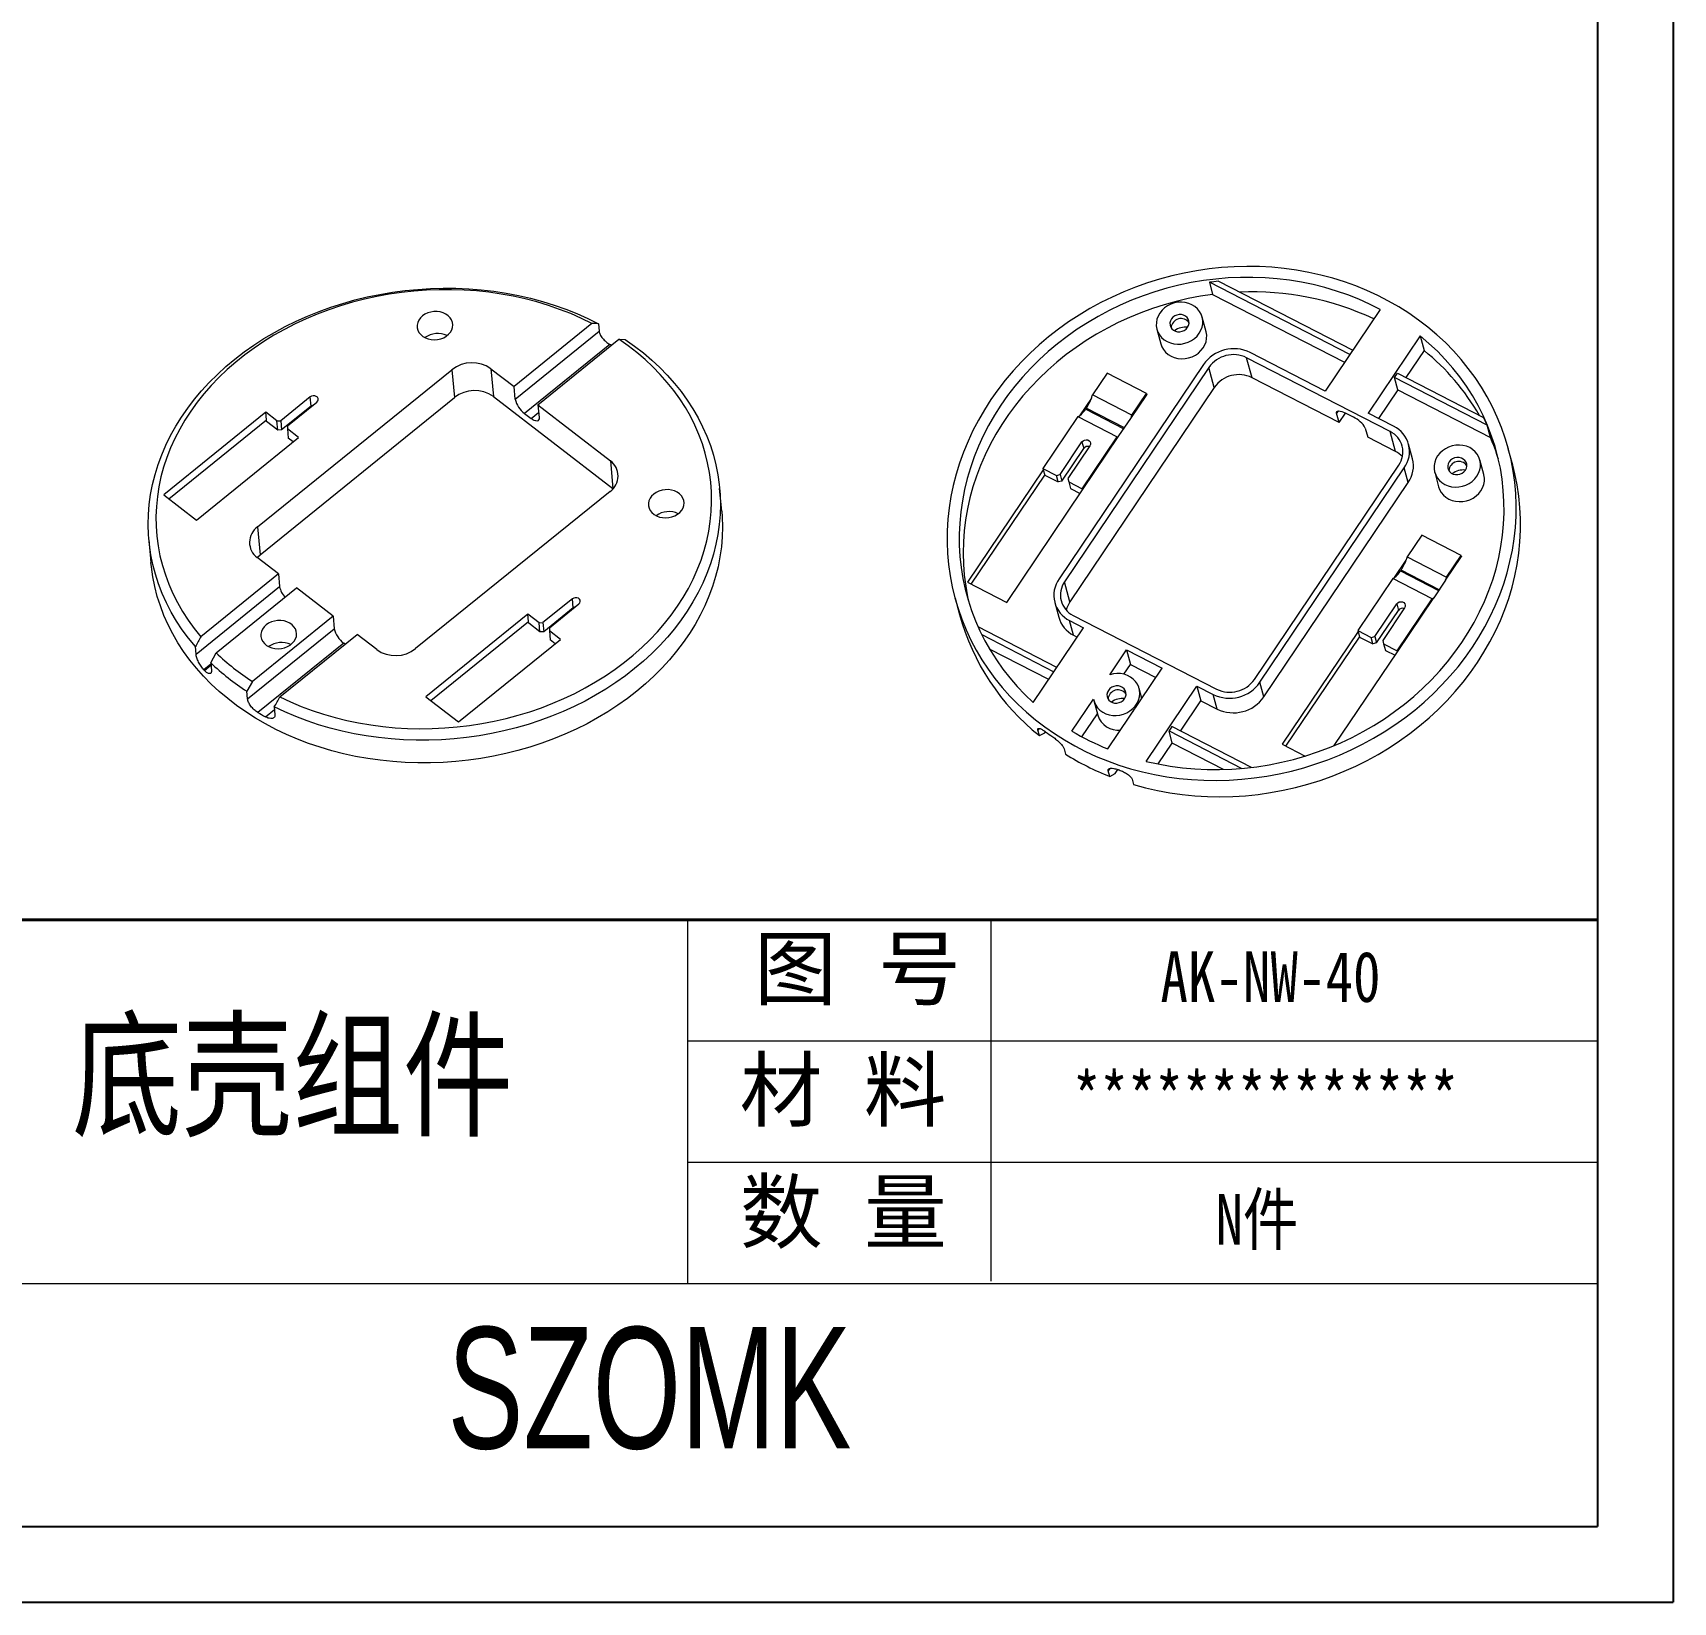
# Model space of a CAD drawing. Header units: inches. Extents: x 2104 to 4359, y 410 to 823.
# Drawn here: x 4210.6 to 4359.4, y 409.8 to 552.2 of the extents above; entities that cross this region are included whole.
import ezdxf

# ---------------------------------------------------------------- set-up
doc = ezdxf.new("R2010")
doc.units = ezdxf.units.IN
doc.layers.add('文字', color=81, linetype='Continuous')
doc.layers.add('粗实线', color=7, linetype='Continuous', lineweight=30)
doc.layers.add('细实线', color=3, linetype='Continuous', lineweight=9)
doc.styles.get("Standard").update_dxf_attribs({"font": 'txt', "bigfont": 'gbcbig.shx'})
doc.styles.add('宋体', font='', dxfattribs={"width": 0.8, "height": 3.5})
doc.styles.add('长仿宋', font='', dxfattribs={"width": 0.7, "height": 4})
doc.styles.get('宋体').set_extended_font_data('SimSun')
doc.styles.get('长仿宋').set_extended_font_data('SimSun')

msp = doc.modelspace()

# ---------------------------------------------------------------- linework, layer by layer
for p, q in [((4359.429, 698.799), (4359.429, 409.797)), ((4352.548, 691.918), (4352.548, 416.678)), ((3961.273, 416.678), (4352.548, 416.678)), ((3950.697, 409.797), (4359.429, 409.797))]:
    msp.add_line(p, q)
at = {"color": 7, "linetype": 'Continuous', "lineweight": 15}
for p, q in [((4317.341, 529.564), (4317.64, 528.459)), ((4330.081, 523.01), (4317.341, 529.564)), ((4317.64, 528.459), (4329.605, 522.304)), ((4318.183, 529.661), (4330.346, 523.403)), ((4332.834, 527.099), (4327.848, 519.694)), ((4261.32, 525.83), (4254.248, 520.11)), ((4261.905, 525.809), (4261.967, 525.118)), ((4317.045, 525.084), (4316.687, 526.41)), ((4254.352, 518.958), (4261.967, 525.118)), ((4256.416, 518.44), (4263.771, 524.389)), ((4263.771, 524.389), (4264.348, 524.361)), ((4312.584, 525.301), (4312.943, 523.975)), ((4336.473, 524.693), (4331.754, 517.684)), ((4336.473, 524.693), (4336.832, 523.366)), ((4262.947, 523.926), (4255.201, 517.661)), ((4333.747, 516.024), (4320.726, 522.723)), ((4321.216, 520.91), (4320.726, 522.723)), ((4327.848, 519.694), (4321.043, 523.194)), ((4336.832, 523.366), (4335.182, 520.916)), ((4230.984, 507.367), (4248.62, 521.632)), ((4248.62, 521.632), (4248.846, 519.112)), ((4252.15, 521.726), (4254.248, 520.11)), ((4252.15, 521.726), (4252.376, 519.207)), ((4316.799, 522.098), (4303.702, 502.645)), ((4317.303, 521.838), (4304.206, 502.386)), ((4308.059, 521.314), (4306.736, 519.349)), ((4311.63, 519.477), (4308.059, 521.314)), ((4317.793, 520.025), (4317.303, 521.838)), ((4334.142, 520.921), (4334.407, 521.314)), ((4334.407, 521.314), (4342.231, 517.289)), ((4254.352, 518.958), (4254.248, 520.11)), ((4317.793, 520.025), (4304.696, 500.573)), ((4310.307, 517.512), (4311.63, 519.477)), ((4311.63, 519.477), (4311.659, 519.367)), ((4329.112, 516.847), (4321.216, 520.91)), ((4334.441, 519.816), (4332.684, 517.206)), ((4342.543, 516.599), (4334.142, 520.921)), ((4334.441, 519.816), (4334.142, 520.921)), ((4334.441, 519.816), (4342.841, 515.494)), ((4231.21, 504.848), (4248.846, 519.112)), ((4235.763, 519.157), (4233.091, 516.996)), ((4235.838, 518.327), (4233.166, 516.166)), ((4233.686, 516.538), (4236.358, 518.699)), ((4235.838, 518.327), (4235.763, 519.157)), ((4252.376, 519.207), (4263.217, 510.857)), ((4256.416, 518.44), (4262.991, 513.377)), ((4256.416, 518.44), (4256.52, 517.288)), ((4306.641, 519.052), (4305.569, 517.46)), ((4306.173, 518.141), (4306.12, 518.062)), ((4310.307, 517.512), (4306.736, 519.349)), ((4310.211, 517.216), (4311.659, 519.367)), ((4231.724, 517.767), (4222.46, 510.275)), ((4222.92, 509.921), (4231.785, 517.091)), ((4232.738, 516.986), (4231.724, 517.767)), ((4231.785, 517.091), (4231.724, 517.767)), ((4231.798, 516.938), (4231.785, 517.091)), ((4232.813, 516.157), (4231.798, 516.938)), ((4232.738, 516.986), (4233.091, 516.996)), ((4232.813, 516.157), (4232.738, 516.986)), ((4233.091, 516.996), (4233.166, 516.166)), ((4233.686, 516.538), (4233.682, 516.259)), ((4255.201, 517.661), (4255.795, 517.203)), ((4305.413, 517.384), (4302.238, 512.669)), ((4305.413, 517.384), (4308.984, 515.548)), ((4309.139, 515.623), (4310.211, 517.216)), ((4329.112, 516.847), (4328.888, 517.676)), ((4329.112, 516.847), (4329.684, 517.696)), ((4330.413, 517.32), (4329.699, 517.688)), ((4334.064, 516.496), (4331.754, 517.684)), ((4342.841, 515.494), (4342.543, 516.599)), ((4225.433, 507.985), (4234.696, 515.478)), ((4233.166, 516.166), (4232.813, 516.157)), ((4234.696, 515.478), (4233.682, 516.259)), ((4233.682, 516.259), (4233.757, 515.429)), ((4234.207, 515.082), (4233.757, 515.429)), ((4303.799, 512.13), (4305.783, 515.078)), ((4305.783, 515.078), (4305.945, 514.481)), ((4305.809, 510.832), (4308.984, 515.548)), ((4305.839, 510.721), (4309.139, 515.623)), ((4331.493, 516.337), (4331.717, 515.508)), ((4334.237, 514.211), (4331.717, 515.508)), ((4334.237, 514.211), (4333.747, 516.024)), ((4303.96, 511.533), (4305.945, 514.481)), ((4306.497, 514.71), (4304.513, 511.763)), ((4335.775, 513.541), (4335.417, 514.868)), ((4344.865, 512.985), (4344.464, 514.466)), ((4262.991, 513.377), (4263.217, 510.857)), ((4302.268, 512.558), (4295.389, 502.341)), ((4295.73, 502.165), (4302.4, 512.072)), ((4302.238, 512.669), (4303.457, 512.042)), ((4302.238, 512.669), (4302.268, 512.558)), ((4302.268, 512.558), (4302.4, 512.072)), ((4302.4, 512.072), (4303.618, 511.445)), ((4303.457, 512.042), (4303.799, 512.13)), ((4303.618, 511.445), (4303.457, 512.042)), ((4303.799, 512.13), (4303.96, 511.533)), ((4321.427, 493.527), (4334.524, 512.979)), ((4321.931, 493.267), (4335.028, 512.719)), ((4335.387, 511.393), (4335.028, 512.719)), ((4337.786, 512.336), (4338.144, 511.01)), ((4342.247, 512.119), (4341.889, 513.445)), ((4262.958, 510.589), (4245.322, 496.325)), ((4273.093, 508.787), (4272.908, 510.845)), ((4298.959, 500.504), (4305.839, 510.721)), ((4303.96, 511.533), (4303.618, 511.445)), ((4304.513, 511.763), (4304.591, 511.459)), ((4304.591, 511.459), (4304.752, 510.862)), ((4304.591, 511.459), (4305.809, 510.832)), ((4304.752, 510.862), (4305.629, 510.41)), ((4305.809, 510.832), (4305.839, 510.721)), ((4322.29, 491.941), (4335.387, 511.393)), ((4222.46, 510.275), (4225.433, 507.985)), ((4222.933, 509.91), (4222.941, 509.938)), ((4221.117, 506.189), (4221.302, 504.131)), ((4230.984, 507.367), (4231.21, 504.848)), ((4336.621, 506.62), (4335.298, 504.655)), ((4340.192, 504.783), (4336.621, 506.62)), ((4232.874, 503.098), (4230.951, 504.58)), ((4335.298, 504.655), (4338.869, 502.819)), ((4338.773, 502.522), (4340.221, 504.673)), ((4338.869, 502.819), (4340.192, 504.783)), ((4340.192, 504.783), (4340.221, 504.673)), ((4232.874, 503.098), (4225.837, 497.407)), ((4232.874, 503.098), (4232.978, 501.946)), ((4334.131, 502.766), (4335.203, 504.359)), ((4334.682, 503.368), (4334.735, 503.447)), ((4225.396, 495.814), (4232.978, 501.946)), ((4227.224, 495.933), (4234.518, 501.832)), ((4237.84, 499.274), (4234.518, 501.832)), ((4295.389, 502.341), (4298.959, 500.504)), ((4304.696, 500.573), (4304.206, 502.386)), ((4333.975, 502.69), (4330.8, 497.975)), ((4337.546, 500.854), (4333.975, 502.69)), ((4338.773, 502.522), (4337.701, 500.929)), ((4259.543, 500.842), (4256.871, 498.681)), ((4257.466, 498.223), (4260.138, 500.385)), ((4259.618, 500.013), (4259.543, 500.842)), ((4294.266, 500.899), (4294.666, 499.417)), ((4303.313, 500.497), (4303.672, 499.17)), ((4332.361, 497.437), (4334.345, 500.384)), ((4334.345, 500.384), (4334.507, 499.787)), ((4334.371, 496.138), (4337.546, 500.854)), ((4334.401, 496.028), (4337.701, 500.929)), ((4237.84, 499.274), (4230.509, 493.344)), ((4237.84, 499.274), (4237.944, 498.121)), ((4255.504, 499.453), (4246.241, 491.96)), ((4246.7, 491.606), (4255.565, 498.777)), ((4256.518, 498.672), (4255.504, 499.453)), ((4255.565, 498.777), (4255.504, 499.453)), ((4255.579, 498.623), (4255.565, 498.777)), ((4256.518, 498.672), (4256.871, 498.681)), ((4256.593, 497.842), (4256.518, 498.672)), ((4256.871, 498.681), (4256.946, 497.852)), ((4259.618, 500.013), (4256.946, 497.852)), ((4304.666, 498.869), (4305.926, 498.221)), ((4305.024, 497.543), (4304.666, 498.869)), ((4304.983, 499.341), (4318.004, 492.642)), ((4332.522, 496.84), (4334.507, 499.787)), ((4335.059, 500.017), (4333.075, 497.069)), ((4230.077, 491.758), (4237.944, 498.121)), ((4233.001, 491.936), (4240.008, 497.604)), ((4241.792, 496.23), (4240.008, 497.604)), ((4249.213, 489.671), (4258.477, 497.163)), ((4256.593, 497.842), (4255.579, 498.623)), ((4256.946, 497.852), (4256.593, 497.842)), ((4257.466, 498.223), (4257.462, 497.945)), ((4258.477, 497.163), (4257.462, 497.945)), ((4257.462, 497.945), (4257.537, 497.115)), ((4303.502, 494.622), (4296.355, 498.299)), ((4296.682, 497.601), (4303.238, 494.229)), ((4301.36, 491.44), (4305.926, 498.221)), ((4305.024, 497.543), (4305.355, 497.373)), ((4330.83, 497.864), (4323.951, 487.647)), ((4324.292, 487.472), (4330.962, 497.378)), ((4330.8, 497.975), (4332.019, 497.348)), ((4330.8, 497.975), (4330.83, 497.864)), ((4330.83, 497.864), (4330.962, 497.378)), ((4330.962, 497.378), (4332.18, 496.751)), ((4332.019, 497.348), (4332.361, 497.437)), ((4332.18, 496.751), (4332.019, 497.348)), ((4332.361, 497.437), (4332.522, 496.84)), ((4225.396, 495.814), (4225.334, 496.505)), ((4226.728, 495.038), (4227.224, 495.933)), ((4238.793, 496.824), (4231.008, 490.528)), ((4238.921, 496.725), (4238.793, 496.824)), ((4257.988, 496.768), (4257.537, 497.115)), ((4302.762, 493.522), (4297.395, 496.282)), ((4308.31, 493.951), (4309.832, 496.211)), ((4309.832, 496.211), (4313.066, 494.548)), ((4309.832, 496.211), (4310.191, 494.885)), ((4328.68, 487.531), (4334.401, 496.028)), ((4332.522, 496.84), (4332.18, 496.751)), ((4333.075, 497.069), (4333.153, 496.765)), ((4333.153, 496.765), (4334.371, 496.138)), ((4333.153, 496.765), (4333.314, 496.168)), ((4333.314, 496.168), (4334.191, 495.717)), ((4334.371, 496.138), (4334.401, 496.028)), ((4226.728, 495.038), (4226.79, 494.346)), ((4308.133, 487.22), (4313.066, 494.548)), ((4309.593, 493.998), (4310.191, 494.885)), ((4310.191, 494.885), (4312.495, 493.699)), ((4230.509, 493.344), (4230.015, 492.45)), ((4311.214, 491.796), (4310.965, 492.715)), ((4311.617, 486.096), (4316.216, 492.927)), ((4316.216, 492.927), (4317.687, 492.171)), ((4316.216, 492.927), (4316.575, 491.6)), ((4322.29, 491.941), (4321.931, 493.267)), ((4230.077, 491.758), (4230.015, 492.45)), ((4246.241, 491.96), (4249.213, 489.671)), ((4304.872, 488.844), (4306.83, 491.752)), ((4306.863, 491.606), (4307.221, 490.279)), ((4314.723, 488.849), (4316.575, 491.6)), ((4316.575, 491.6), (4318.045, 490.844)), ((4318.045, 490.844), (4317.687, 492.171)), ((4232.497, 491.034), (4232.559, 490.342)), ((4305.777, 488.33), (4307.183, 490.419)), ((4310.349, 490.57), (4310.36, 490.529)), ((4310.349, 490.57), (4310.378, 490.555)), ((4301.917, 488.427), (4301.782, 488.924)), ((4302.412, 488.697), (4302.471, 488.785)), ((4313.948, 489.248), (4313.683, 488.855)), ((4313.683, 488.855), (4320.294, 485.454)), ((4313.982, 487.749), (4313.683, 488.855)), ((4321.151, 485.542), (4313.948, 489.248)), ((4304.153, 487.238), (4304.288, 486.741)), ((4312.707, 485.855), (4313.982, 487.749)), ((4318.629, 485.359), (4313.982, 487.749)), ((4323.951, 487.647), (4326.038, 486.574)), ((4308.793, 484.989), (4309.038, 485.352)), ((4308.305, 484.728), (4308.17, 485.225)), ((4308.305, 484.728), (4308.793, 484.989)), ((4310.33, 484.485), (4310.464, 483.987))]:
    msp.add_line(p, q, dxfattribs=at)
at = {"color": 8, "linetype": 'Continuous', "lineweight": 15}
for p, q in [((4306.12, 518.062), (4309.582, 516.281)), ((4309.635, 516.36), (4306.173, 518.141)), ((4255.795, 517.203), (4256.478, 517.755)), ((4329.027, 517.883), (4328.888, 517.676)), ((4334.682, 503.368), (4338.144, 501.587)), ((4338.197, 501.666), (4334.735, 503.447)), ((4226.739, 494.916), (4226.106, 494.404)), ((4226.166, 494.342), (4226.748, 494.813)), ((4231.689, 490.139), (4232.517, 490.809)), ((4301.891, 489.086), (4301.782, 488.924)), ((4308.322, 485.451), (4308.17, 485.225))]:
    msp.add_line(p, q, dxfattribs=at)
at = {"color": 7, "linetype": 'Continuous', "lineweight": 15, "flags": 128}
for points in [[(4297.523, 518.919), (4296.936, 518.004), (4296.393, 517.069), (4295.895, 516.115), (4295.442, 515.145), (4295.037, 514.161), (4294.679, 513.164), (4294.369, 512.156), (4294.109, 511.139), (4293.897, 510.115), (4293.736, 509.087), (4293.625, 508.056), (4293.564, 507.024), (4293.554, 505.994), (4293.594, 504.967), (4293.684, 503.945), (4293.825, 502.93), (4294.016, 501.925), (4294.257, 500.931), (4294.547, 499.95), (4294.885, 498.985), (4295.271, 498.036), (4295.704, 497.106), (4296.184, 496.197), (4296.709, 495.311), (4297.279, 494.449), (4297.891, 493.612), (4298.546, 492.803), (4299.241, 492.024), (4299.976, 491.275), (4300.749, 490.558), (4301.558, 489.874), (4302.402, 489.226), (4303.28, 488.613), (4304.188, 488.038), (4305.127, 487.502), (4306.093, 487.004), (4307.086, 486.548), (4308.102, 486.132), (4309.14, 485.759), (4310.199, 485.429), (4311.275, 485.142), (4312.367, 484.9), (4313.473, 484.702), (4314.591, 484.549), (4315.718, 484.442), (4316.852, 484.379), (4317.99, 484.363), (4319.132, 484.392), (4320.274, 484.467), (4321.414, 484.587), (4322.55, 484.752), (4323.68, 484.962), (4324.802, 485.217), (4325.913, 485.516), (4327.011, 485.858), (4328.094, 486.243), (4329.16, 486.67), (4330.207, 487.138), (4331.232, 487.646), (4332.235, 488.193), (4333.212, 488.779), (4334.162, 489.401), (4335.083, 490.059), (4335.974, 490.752), (4336.831, 491.478), (4337.655, 492.236), (4338.443, 493.024), (4339.193, 493.84), (4339.905, 494.684), (4340.577, 495.553), (4341.207, 496.446), (4341.794, 497.361), (4342.337, 498.296), (4342.835, 499.249), (4343.288, 500.219), (4343.693, 501.204), (4344.051, 502.201), (4344.361, 503.209), (4344.621, 504.226), (4344.833, 505.25), (4344.994, 506.278), (4345.105, 507.309), (4345.166, 508.341), (4345.176, 509.371), (4345.136, 510.398), (4345.046, 511.42), (4344.905, 512.435), (4344.714, 513.44), (4344.473, 514.434), (4344.183, 515.415), (4343.845, 516.38), (4343.459, 517.329), (4343.026, 518.258), (4342.546, 519.167), (4342.021, 520.054), (4341.451, 520.916), (4340.839, 521.753), (4340.184, 522.561), (4339.489, 523.341), (4338.754, 524.09), (4337.981, 524.807), (4337.172, 525.491), (4336.328, 526.139), (4335.45, 526.752), (4334.542, 527.327), (4333.603, 527.863), (4332.637, 528.361), (4331.644, 528.817), (4330.628, 529.232), (4329.59, 529.606), (4328.531, 529.936), (4327.455, 530.222), (4326.363, 530.465), (4325.257, 530.663), (4324.139, 530.816), (4323.012, 530.923), (4321.878, 530.986), (4320.74, 531.002), (4319.598, 530.973), (4318.456, 530.898), (4317.316, 530.778), (4316.18, 530.613), (4315.05, 530.402), (4313.928, 530.148), (4312.817, 529.849), (4311.719, 529.507), (4310.636, 529.122), (4309.57, 528.695), (4308.523, 528.227), (4307.498, 527.719), (4306.495, 527.172), (4305.518, 526.586), (4304.568, 525.964), (4303.647, 525.306), (4302.756, 524.613), (4301.899, 523.887), (4301.075, 523.129), (4300.287, 522.341), (4299.537, 521.525), (4298.825, 520.681), (4298.153, 519.812), (4297.523, 518.919)], [(4332.834, 527.099), (4331.88, 527.579), (4330.901, 528.019), (4329.898, 528.416), (4328.874, 528.771), (4327.83, 529.083), (4326.768, 529.35), (4325.691, 529.573), (4324.602, 529.751), (4323.501, 529.884), (4322.392, 529.971), (4321.277, 530.012), (4320.158, 530.008), (4319.037, 529.957), (4317.917, 529.861), (4316.8, 529.719), (4315.688, 529.531), (4314.583, 529.299), (4313.489, 529.023), (4312.407, 528.702), (4311.338, 528.338), (4310.287, 527.932), (4309.254, 527.485), (4308.242, 526.996), (4307.253, 526.468), (4306.288, 525.901), (4305.351, 525.297), (4304.442, 524.656), (4303.564, 523.981), (4302.718, 523.272), (4301.907, 522.531), (4301.132, 521.76), (4300.394, 520.96), (4299.695, 520.132), (4299.036, 519.279), (4298.419, 518.402), (4297.846, 517.502), (4297.316, 516.583), (4296.832, 515.646), (4296.394, 514.692), (4296.004, 513.723), (4295.661, 512.742), (4295.367, 511.751), (4295.123, 510.752), (4294.928, 509.746), (4294.784, 508.736), (4294.69, 507.723), (4294.647, 506.711), (4294.654, 505.701), (4294.713, 504.694), (4294.822, 503.694), (4294.981, 502.702), (4295.191, 501.721), (4295.45, 500.751), (4295.759, 499.796), (4296.116, 498.857), (4296.521, 497.936), (4296.972, 497.035), (4297.47, 496.156), (4298.013, 495.301), (4298.6, 494.471), (4299.229, 493.669), (4299.9, 492.895), (4300.611, 492.152), (4301.36, 491.44)], [(4225.334, 496.505), (4224.719, 497.258), (4224.148, 498.033), (4223.623, 498.83), (4223.144, 499.645), (4222.713, 500.478), (4222.33, 501.327), (4221.996, 502.19), (4221.711, 503.066), (4221.477, 503.953), (4221.294, 504.849), (4221.162, 505.752), (4221.081, 506.661), (4221.052, 507.573), (4221.074, 508.487), (4221.148, 509.401), (4221.274, 510.314), (4221.45, 511.223), (4221.678, 512.126), (4221.955, 513.023), (4222.283, 513.91), (4222.659, 514.787), (4223.084, 515.651), (4223.557, 516.501), (4224.076, 517.335), (4224.641, 518.152), (4225.25, 518.949), (4225.903, 519.726), (4226.597, 520.481), (4227.332, 521.211), (4228.107, 521.917), (4228.918, 522.596), (4229.766, 523.247), (4230.648, 523.868), (4231.562, 524.459), (4232.508, 525.019), (4233.482, 525.545), (4234.483, 526.038), (4235.509, 526.496), (4236.557, 526.918), (4237.627, 527.304), (4238.715, 527.652), (4239.82, 527.962), (4240.939, 528.234), (4242.07, 528.466), (4243.21, 528.659), (4244.359, 528.812), (4245.512, 528.924), (4246.669, 528.996), (4247.826, 529.027), (4248.982, 529.017), (4250.134, 528.967), (4251.28, 528.876), (4252.417, 528.745), (4253.543, 528.573), (4254.656, 528.361), (4255.755, 528.11), (4256.835, 527.82), (4257.897, 527.492), (4258.936, 527.126), (4259.952, 526.723), (4260.943, 526.284), (4261.905, 525.809)], [(4261.32, 525.83), (4260.37, 526.292), (4259.393, 526.719), (4258.39, 527.11), (4257.365, 527.463), (4256.318, 527.779), (4255.252, 528.057), (4254.169, 528.296), (4253.072, 528.495), (4251.962, 528.655), (4250.842, 528.775), (4249.714, 528.854), (4248.581, 528.893), (4247.444, 528.892), (4246.306, 528.85), (4245.17, 528.767), (4244.037, 528.644), (4242.91, 528.481), (4241.792, 528.278), (4240.684, 528.036), (4239.589, 527.756), (4238.509, 527.437), (4237.446, 527.08), (4236.402, 526.686), (4235.381, 526.257), (4234.382, 525.792), (4233.41, 525.293), (4232.464, 524.761), (4231.549, 524.197), (4230.665, 523.601), (4229.814, 522.976), (4228.998, 522.322), (4228.219, 521.642), (4227.477, 520.935), (4226.776, 520.204), (4226.116, 519.45), (4225.498, 518.675), (4224.924, 517.88), (4224.394, 517.067), (4223.911, 516.238), (4223.475, 515.393), (4223.086, 514.536), (4222.746, 513.667), (4222.456, 512.789), (4222.215, 511.903), (4222.025, 511.011), (4221.886, 510.115), (4221.798, 509.217), (4221.761, 508.318), (4221.775, 507.421), (4221.841, 506.526), (4221.957, 505.637), (4222.125, 504.754), (4222.344, 503.88), (4222.612, 503.017), (4222.93, 502.165), (4223.297, 501.328), (4223.713, 500.506), (4224.175, 499.701), (4224.684, 498.915), (4225.239, 498.15), (4225.837, 497.407)], [(4317.64, 528.459), (4316.532, 528.292), (4315.43, 528.081), (4314.337, 527.826), (4313.255, 527.527), (4312.186, 527.184), (4311.133, 526.8), (4310.097, 526.374), (4309.08, 525.907), (4308.085, 525.401), (4307.114, 524.856), (4306.169, 524.273), (4305.25, 523.654), (4304.362, 523), (4303.504, 522.312), (4302.68, 521.591), (4301.89, 520.84), (4301.137, 520.059), (4300.421, 519.25), (4299.744, 518.415), (4299.108, 517.555), (4298.514, 516.673), (4297.963, 515.77), (4297.457, 514.847), (4296.995, 513.908), (4296.58, 512.953), (4296.212, 511.984), (4295.891, 511.005), (4295.619, 510.015), (4295.397, 509.019), (4295.223, 508.016), (4295.099, 507.011), (4295.026, 506.004), (4295.002, 504.998), (4295.029, 503.995), (4295.106, 502.996), (4295.233, 502.004), (4295.409, 501.021), (4295.518, 500.525)], [(4245.943, 526.507), (4245.754, 526.326), (4245.608, 526.122), (4245.509, 525.903), (4245.461, 525.675), (4245.465, 525.445), (4245.521, 525.222), (4245.627, 525.011), (4245.779, 524.821), (4245.973, 524.657), (4246.203, 524.524), (4246.461, 524.426), (4246.739, 524.368), (4247.028, 524.35), (4247.318, 524.373), (4247.601, 524.437), (4247.867, 524.539), (4248.107, 524.676), (4248.315, 524.844), (4248.483, 525.037), (4248.605, 525.249), (4248.679, 525.474), (4248.701, 525.704), (4248.672, 525.931), (4248.591, 526.149), (4248.461, 526.35), (4248.287, 526.528), (4248.074, 526.677), (4247.829, 526.793), (4247.56, 526.871), (4247.276, 526.91), (4246.985, 526.907), (4246.697, 526.863), (4246.422, 526.78), (4246.168, 526.66), (4245.943, 526.507)], [(4312.85, 526.774), (4312.696, 526.502), (4312.59, 526.213), (4312.534, 525.916), (4312.53, 525.617), (4312.578, 525.324), (4312.676, 525.045), (4312.823, 524.785), (4313.014, 524.551), (4313.246, 524.35), (4313.511, 524.186), (4313.804, 524.063), (4314.118, 523.984), (4314.444, 523.951), (4314.775, 523.965), (4315.103, 524.026), (4315.419, 524.131), (4315.716, 524.279), (4315.986, 524.466), (4316.223, 524.688), (4316.421, 524.938), (4316.575, 525.21), (4316.681, 525.499), (4316.737, 525.796), (4316.741, 526.095), (4316.693, 526.387), (4316.594, 526.667), (4316.448, 526.927), (4316.257, 527.16), (4316.025, 527.362), (4315.76, 527.526), (4315.467, 527.649), (4315.153, 527.728), (4314.827, 527.761), (4314.496, 527.747), (4314.168, 527.686), (4313.852, 527.581), (4313.555, 527.432), (4313.285, 527.245), (4313.048, 527.024), (4312.85, 526.774)], [(4313.9, 526.234), (4313.811, 526.058), (4313.769, 525.871), (4313.778, 525.683), (4313.837, 525.505), (4313.942, 525.347), (4314.087, 525.219), (4314.264, 525.128), (4314.463, 525.079), (4314.672, 525.075), (4314.879, 525.117), (4315.071, 525.201), (4315.238, 525.324), (4315.371, 525.478), (4315.46, 525.653), (4315.502, 525.841), (4315.493, 526.029), (4315.434, 526.207), (4315.329, 526.365), (4315.184, 526.493), (4315.007, 526.584), (4314.808, 526.633), (4314.599, 526.637), (4314.392, 526.595), (4314.2, 526.51), (4314.033, 526.388), (4313.9, 526.234)], [(4264.348, 524.361), (4265.184, 523.771), (4265.985, 523.15), (4266.749, 522.501), (4267.474, 521.825), (4268.16, 521.123), (4268.804, 520.396), (4269.406, 519.646), (4269.964, 518.874), (4270.477, 518.082), (4270.945, 517.272), (4271.366, 516.444), (4271.739, 515.601), (4272.064, 514.744), (4272.34, 513.875), (4272.567, 512.996), (4272.744, 512.107), (4272.871, 511.212), (4272.947, 510.312), (4272.972, 509.408), (4272.948, 508.502), (4272.872, 507.596), (4272.746, 506.692), (4272.57, 505.792), (4272.344, 504.897), (4272.068, 504.009), (4271.744, 503.13), (4271.371, 502.261), (4270.951, 501.405), (4270.484, 500.562), (4269.971, 499.735), (4269.414, 498.925), (4268.813, 498.134), (4268.169, 497.363), (4267.484, 496.614), (4266.759, 495.888), (4265.996, 495.186), (4265.195, 494.511), (4264.36, 493.863), (4263.49, 493.243), (4262.588, 492.654), (4261.656, 492.095), (4260.695, 491.569), (4259.707, 491.075), (4258.695, 490.615), (4257.66, 490.191), (4256.604, 489.802), (4255.529, 489.45), (4254.438, 489.134), (4253.332, 488.857), (4252.214, 488.618), (4251.086, 488.418), (4249.95, 488.257), (4248.808, 488.136), (4247.663, 488.054), (4246.516, 488.012), (4245.37, 488.01), (4244.228, 488.049), (4243.091, 488.127), (4241.961, 488.245), (4240.842, 488.402), (4239.734, 488.599), (4238.641, 488.835), (4237.564, 489.109), (4236.506, 489.421), (4235.468, 489.77), (4234.452, 490.156), (4233.461, 490.577), (4232.497, 491.034)], [(4233.001, 491.936), (4233.954, 491.492), (4234.934, 491.082), (4235.937, 490.709), (4236.963, 490.372), (4238.008, 490.072), (4239.072, 489.81), (4240.151, 489.587), (4241.244, 489.402), (4242.349, 489.257), (4243.463, 489.151), (4244.584, 489.085), (4245.709, 489.059), (4246.837, 489.073), (4247.966, 489.127), (4249.092, 489.22), (4250.215, 489.353), (4251.33, 489.526), (4252.437, 489.737), (4253.533, 489.987), (4254.616, 490.275), (4255.684, 490.6), (4256.734, 490.963), (4257.764, 491.361), (4258.773, 491.795), (4259.758, 492.263), (4260.718, 492.764), (4261.65, 493.298), (4262.553, 493.864), (4263.424, 494.46), (4264.262, 495.085), (4265.066, 495.737), (4265.834, 496.417), (4266.564, 497.121), (4267.254, 497.849), (4267.904, 498.6), (4268.512, 499.371), (4269.076, 500.162), (4269.597, 500.97), (4270.072, 501.794), (4270.501, 502.633), (4270.882, 503.485), (4271.216, 504.347), (4271.501, 505.219), (4271.737, 506.098), (4271.923, 506.983), (4272.06, 507.872), (4272.146, 508.763), (4272.181, 509.655), (4272.166, 510.545), (4272.101, 511.432), (4271.985, 512.314), (4271.819, 513.19), (4271.603, 514.057), (4271.338, 514.914), (4271.024, 515.759), (4270.662, 516.591), (4270.253, 517.407), (4269.796, 518.206), (4269.294, 518.987), (4268.748, 519.748), (4268.157, 520.487), (4267.525, 521.203), (4266.851, 521.895), (4266.137, 522.56), (4265.384, 523.199), (4264.595, 523.809), (4263.771, 524.389)], [(4311.617, 486.096), (4312.698, 485.857), (4313.792, 485.663), (4314.898, 485.516), (4316.014, 485.415), (4317.136, 485.36), (4318.263, 485.351), (4319.392, 485.39), (4320.522, 485.475), (4321.648, 485.606), (4322.77, 485.783), (4323.885, 486.007), (4324.991, 486.275), (4326.085, 486.588), (4327.164, 486.945), (4328.228, 487.346), (4329.273, 487.788), (4330.297, 488.273), (4331.299, 488.798), (4332.275, 489.362), (4333.225, 489.965), (4334.145, 490.604), (4335.035, 491.279), (4335.892, 491.989), (4336.715, 492.731), (4337.501, 493.505), (4338.25, 494.308), (4338.959, 495.139), (4339.627, 495.996), (4340.253, 496.877), (4340.835, 497.781), (4341.372, 498.706), (4341.864, 499.65), (4342.308, 500.61), (4342.705, 501.585), (4343.053, 502.573), (4343.351, 503.571), (4343.6, 504.578), (4343.797, 505.592), (4343.944, 506.61), (4344.039, 507.63), (4344.083, 508.65), (4344.076, 509.668), (4344.016, 510.683), (4343.906, 511.69), (4343.744, 512.69), (4343.531, 513.679), (4343.267, 514.655), (4342.954, 515.617), (4342.592, 516.563), (4342.181, 517.489), (4341.722, 518.396), (4341.217, 519.28), (4340.666, 520.139), (4340.071, 520.973), (4339.432, 521.779), (4338.751, 522.556), (4338.03, 523.301), (4337.27, 524.014), (4336.473, 524.693)], [(4312.943, 523.975), (4313.035, 523.718), (4313.182, 523.458), (4313.373, 523.225), (4313.604, 523.023), (4313.87, 522.859), (4314.163, 522.736), (4314.476, 522.657), (4314.803, 522.624), (4315.134, 522.638), (4315.461, 522.699), (4315.777, 522.805), (4316.074, 522.953), (4316.344, 523.14), (4316.581, 523.361), (4316.779, 523.611), (4316.933, 523.884), (4317.039, 524.172), (4317.095, 524.469), (4317.099, 524.768), (4317.051, 525.061), (4317.045, 525.084)], [(4263.094, 523.842), (4263.032, 523.878), (4262.947, 523.926)], [(4236.358, 518.699), (4236.443, 518.797), (4236.483, 518.91), (4236.471, 519.026), (4236.41, 519.129), (4236.307, 519.209), (4236.174, 519.255), (4236.027, 519.261), (4235.885, 519.227), (4235.763, 519.157)], [(4236.003, 518.412), (4235.959, 518.397), (4235.838, 518.327)], [(4256.52, 517.288), (4256.517, 517.165), (4256.484, 517.07), (4256.422, 517.006), (4256.333, 516.977), (4256.222, 516.983), (4256.092, 517.024), (4255.947, 517.098), (4255.795, 517.203)], [(4328.888, 517.676), (4328.88, 517.764), (4328.909, 517.83), (4328.973, 517.871), (4329.07, 517.886), (4329.197, 517.874), (4329.348, 517.836), (4329.517, 517.773), (4329.699, 517.688)], [(4305.783, 515.078), (4305.882, 515.181), (4306.011, 515.249), (4306.157, 515.275), (4306.3, 515.255), (4306.424, 515.191), (4306.514, 515.091), (4306.558, 514.968), (4306.553, 514.836), (4306.497, 514.71)], [(4338.052, 513.809), (4337.898, 513.537), (4337.792, 513.248), (4337.736, 512.951), (4337.732, 512.652), (4337.78, 512.359), (4337.878, 512.079), (4338.025, 511.82), (4338.216, 511.586), (4338.447, 511.385), (4338.713, 511.221), (4339.006, 511.098), (4339.319, 511.019), (4339.646, 510.986), (4339.977, 511), (4340.304, 511.06), (4340.62, 511.166), (4340.917, 511.314), (4341.188, 511.501), (4341.424, 511.722), (4341.622, 511.972), (4341.776, 512.245), (4341.882, 512.533), (4341.938, 512.831), (4341.942, 513.13), (4341.895, 513.422), (4341.796, 513.702), (4341.65, 513.962), (4341.458, 514.195), (4341.227, 514.397), (4340.962, 514.561), (4340.669, 514.684), (4340.355, 514.763), (4340.029, 514.796), (4339.698, 514.782), (4339.37, 514.721), (4339.054, 514.615), (4338.757, 514.467), (4338.487, 514.28), (4338.25, 514.059), (4338.052, 513.809)], [(4339.102, 513.269), (4339.013, 513.093), (4338.971, 512.906), (4338.98, 512.718), (4339.039, 512.54), (4339.144, 512.382), (4339.289, 512.254), (4339.466, 512.163), (4339.665, 512.114), (4339.874, 512.11), (4340.08, 512.152), (4340.273, 512.236), (4340.44, 512.359), (4340.572, 512.513), (4340.662, 512.688), (4340.703, 512.876), (4340.694, 513.064), (4340.636, 513.242), (4340.531, 513.4), (4340.385, 513.528), (4340.208, 513.619), (4340.01, 513.668), (4339.801, 513.672), (4339.594, 513.63), (4339.402, 513.545), (4339.234, 513.423), (4339.102, 513.269)], [(4310.464, 483.987), (4311.547, 483.693), (4312.645, 483.443), (4313.758, 483.239), (4314.883, 483.081), (4316.018, 482.968), (4317.16, 482.901), (4318.307, 482.881), (4319.458, 482.907), (4320.608, 482.98), (4321.757, 483.098), (4322.903, 483.263), (4324.042, 483.473), (4325.172, 483.728), (4326.292, 484.028), (4327.398, 484.372), (4328.49, 484.76), (4329.564, 485.19), (4330.619, 485.662), (4331.652, 486.174), (4332.661, 486.727), (4333.645, 487.318), (4334.602, 487.947), (4335.528, 488.611), (4336.424, 489.311), (4337.286, 490.045), (4338.114, 490.811), (4338.905, 491.607), (4339.658, 492.432), (4340.371, 493.284), (4341.044, 494.163), (4341.674, 495.065), (4342.261, 495.989), (4342.803, 496.934), (4343.299, 497.897), (4343.748, 498.876), (4344.15, 499.87), (4344.503, 500.877), (4344.807, 501.894), (4345.062, 502.92), (4345.266, 503.953), (4345.419, 504.989), (4345.521, 506.029), (4345.573, 507.068), (4345.573, 508.106), (4345.521, 509.14), (4345.419, 510.168), (4345.265, 511.188), (4345.061, 512.199), (4344.865, 512.985)], [(4338.144, 511.01), (4338.237, 510.753), (4338.383, 510.493), (4338.575, 510.26), (4338.806, 510.058), (4339.071, 509.894), (4339.364, 509.771), (4339.678, 509.692), (4340.004, 509.659), (4340.335, 509.673), (4340.663, 509.734), (4340.979, 509.84), (4341.276, 509.988), (4341.546, 510.175), (4341.783, 510.396), (4341.981, 510.646), (4342.135, 510.918), (4342.241, 511.207), (4342.297, 511.504), (4342.301, 511.803), (4342.253, 512.096), (4342.247, 512.119)], [(4266.925, 510.347), (4266.737, 510.166), (4266.591, 509.962), (4266.492, 509.743), (4266.444, 509.515), (4266.448, 509.285), (4266.503, 509.062), (4266.609, 508.851), (4266.762, 508.661), (4266.956, 508.497), (4267.186, 508.364), (4267.444, 508.266), (4267.721, 508.208), (4268.01, 508.19), (4268.3, 508.213), (4268.583, 508.277), (4268.849, 508.379), (4269.09, 508.516), (4269.297, 508.684), (4269.465, 508.877), (4269.588, 509.089), (4269.662, 509.314), (4269.684, 509.544), (4269.654, 509.771), (4269.573, 509.989), (4269.443, 510.19), (4269.269, 510.368), (4269.056, 510.517), (4268.812, 510.633), (4268.543, 510.711), (4268.258, 510.75), (4267.968, 510.747), (4267.68, 510.704), (4267.404, 510.62), (4267.15, 510.5), (4266.925, 510.347)], [(4273.093, 508.787), (4273.13, 508.284), (4273.158, 507.379), (4273.134, 506.471), (4273.06, 505.564), (4272.935, 504.658), (4272.76, 503.756), (4272.535, 502.86), (4272.26, 501.97), (4271.936, 501.089), (4271.564, 500.219), (4271.144, 499.361), (4270.677, 498.516), (4270.164, 497.688), (4269.606, 496.876), (4269.004, 496.083), (4268.36, 495.311), (4267.674, 494.56), (4266.948, 493.833), (4266.184, 493.13), (4265.382, 492.454)], [(4230.938, 504.589), (4230.974, 504.629), (4231.21, 504.848)], [(4265.382, 492.454), (4264.545, 491.804), (4263.674, 491.184), (4262.77, 490.593), (4261.836, 490.034), (4260.873, 489.507), (4259.884, 489.012), (4258.87, 488.552), (4257.833, 488.127), (4256.775, 487.738), (4255.698, 487.386), (4254.605, 487.071), (4253.497, 486.794), (4252.377, 486.555), (4251.246, 486.355), (4250.108, 486.195), (4248.964, 486.074), (4247.817, 485.994), (4246.668, 485.953), (4245.521, 485.952), (4244.376, 485.992), (4243.238, 486.072), (4242.107, 486.191), (4240.986, 486.35), (4239.877, 486.549), (4238.782, 486.787), (4237.704, 487.063), (4236.645, 487.377), (4235.606, 487.728), (4234.59, 488.116), (4233.598, 488.54), (4232.633, 488.999), (4231.697, 489.492), (4230.791, 490.019), (4229.917, 490.577), (4229.077, 491.167), (4228.273, 491.787), (4227.505, 492.435), (4226.776, 493.111), (4226.087, 493.813), (4225.439, 494.54), (4224.834, 495.29), (4224.273, 496.062), (4223.757, 496.854), (4223.286, 497.665), (4222.862, 498.493), (4222.486, 499.337), (4222.158, 500.195), (4221.88, 501.065), (4221.651, 501.946), (4221.471, 502.835), (4221.343, 503.732), (4221.302, 504.131)], [(4260.138, 500.385), (4260.224, 500.482), (4260.263, 500.596), (4260.252, 500.711), (4260.191, 500.815), (4260.087, 500.895), (4259.954, 500.94), (4259.808, 500.946), (4259.665, 500.912), (4259.543, 500.842)], [(4334.345, 500.384), (4334.444, 500.487), (4334.573, 500.556), (4334.719, 500.581), (4334.862, 500.561), (4334.986, 500.497), (4335.076, 500.398), (4335.12, 500.274), (4335.115, 500.142), (4335.059, 500.017)], [(4231.761, 498.471), (4231.572, 498.289), (4231.426, 498.086), (4231.328, 497.866), (4231.28, 497.638), (4231.283, 497.409), (4231.339, 497.185), (4231.445, 496.975), (4231.597, 496.785), (4231.792, 496.62), (4232.021, 496.487), (4232.279, 496.39), (4232.557, 496.331), (4232.846, 496.313), (4233.136, 496.337), (4233.419, 496.4), (4233.685, 496.502), (4233.926, 496.639), (4234.133, 496.807), (4234.301, 497.001), (4234.424, 497.213), (4234.498, 497.438), (4234.52, 497.667), (4234.49, 497.895), (4234.409, 498.112), (4234.279, 498.314), (4234.105, 498.492), (4233.892, 498.641), (4233.647, 498.756), (4233.379, 498.835), (4233.094, 498.873), (4232.803, 498.871), (4232.516, 498.827), (4232.24, 498.744), (4231.986, 498.624), (4231.761, 498.471)], [(4259.783, 500.098), (4259.739, 500.083), (4259.618, 500.013)], [(4306.83, 491.752), (4306.906, 491.468), (4307.032, 491.2), (4307.203, 490.955), (4307.416, 490.74), (4307.666, 490.559), (4307.946, 490.418), (4308.25, 490.319), (4308.57, 490.265), (4308.898, 490.257), (4309.227, 490.295), (4309.548, 490.379), (4309.853, 490.507), (4310.136, 490.675), (4310.389, 490.879), (4310.606, 491.114), (4310.781, 491.375), (4310.912, 491.655), (4310.993, 491.947), (4311.023, 492.245), (4311.003, 492.54), (4310.931, 492.826), (4310.81, 493.096), (4310.643, 493.343), (4310.433, 493.562), (4310.187, 493.746), (4309.909, 493.891), (4309.608, 493.994), (4309.289, 494.053), (4308.961, 494.065), (4308.632, 494.031), (4308.31, 493.951)], [(4308.179, 492.538), (4308.089, 492.363), (4308.048, 492.175), (4308.057, 491.987), (4308.115, 491.809), (4308.22, 491.651), (4308.366, 491.523), (4308.543, 491.432), (4308.742, 491.383), (4308.95, 491.379), (4309.157, 491.421), (4309.35, 491.506), (4309.517, 491.628), (4309.649, 491.782), (4309.738, 491.958), (4309.78, 492.145), (4309.771, 492.333), (4309.713, 492.511), (4309.608, 492.669), (4309.462, 492.797), (4309.285, 492.888), (4309.086, 492.937), (4308.877, 492.941), (4308.671, 492.899), (4308.478, 492.815), (4308.311, 492.692), (4308.179, 492.538)]]:
    msp.add_lwpolyline(points, dxfattribs=at)
at = {"color": 7, "linetype": 'Continuous', "lineweight": 15}
for centre, radius, start, end in [((4320.918, 502.032), 27.763, 95.65347, 97.40113), ((4321.274, 502.853), 25.842, 64.84713, 92.5782), ((4314.766, 525.372), 0.901, 35.00668, 175.24262), ((4315.22, 523.695), 1.806, 84.87904, 125.37025), ((4247.32, 522.953), 1.966, 64.26516, 126.00906), ((4319.56, 520.173), 3.366, 63.8528, 145.12105), ((4319.529, 520.289), 2.712, 63.81136, 145.16249), ((4323.733, 507.107), 20.879, 29.80305, 51.14412), ((4250.448, 519.311), 2.955, 54.83238, 128.22641), ((4320.019, 518.476), 2.712, 63.81136, 145.16249), ((4250.675, 516.791), 2.955, 54.83238, 128.22641), ((4256.521, 519.451), 2.225, 192.8109, 233.59145), ((4304.229, 519.24), 2.228, 306.95639, 328.07639), ((4302.491, 520.606), 4.431, 326.19725, 339.4769), ((4303.476, 520.235), 3.379, 339.51757, 344.80585), ((4305.242, 517.934), 0.576, 287.35558, 304.61241), ((4307.046, 518.398), 3.379, 339.51757, 344.80585), ((4329.503, 515.238), 2.272, 28.91671, 66.40446), ((4332.944, 514.199), 2.556, 324.63436, 64.00089), ((4324.318, 508.766), 19.837, 23.25906, 25.44581), ((4308.812, 516.097), 0.576, 287.35558, 304.61241), ((4332.841, 514.171), 2.063, 324.69107, 63.94417), ((4324.725, 507.706), 19.72, 17.12704, 23.26296), ((4306.324, 514.217), 0.462, 72.62728, 145.14203), ((4333.227, 512.228), 2.225, 42.9361, 63.01976), ((4333.264, 512.886), 2.595, 324.87405, 14.63062), ((4261.977, 511.995), 1.714, 304.92386, 53.72393), ((4339.968, 512.407), 0.901, 35.00668, 175.24262), ((4340.421, 510.73), 1.806, 84.87904, 125.37025), ((4268.302, 506.793), 1.966, 64.26516, 126.00906), ((4231.965, 505.962), 1.714, 124.92386, 233.72393), ((4332.038, 505.541), 3.379, 339.51757, 344.80585), ((4332.791, 504.546), 2.228, 306.95639, 328.07639), ((4331.053, 505.912), 4.431, 326.19725, 339.4769), ((4234.89, 502.326), 1.95, 191.25167, 223.3809), ((4305.786, 501.166), 2.556, 144.63436, 244.00089), ((4305.889, 501.194), 2.063, 144.69107, 243.94417), ((4333.804, 503.24), 0.576, 287.35558, 304.61241), ((4335.608, 503.704), 3.379, 339.51757, 344.80585), ((4306.546, 499.315), 2.238, 145.786, 167.27231), ((4337.374, 501.403), 0.576, 287.35558, 304.61241), ((4315.213, 505.086), 21.315, 195.4231, 231.40482), ((4306.183, 499.881), 2.609, 195.79792, 243.64234), ((4334.886, 499.523), 0.462, 72.62728, 145.14203), ((4240.113, 498.615), 2.225, 192.8109, 233.59145), ((4242.359, 511.762), 21.9, 226.28401, 237.24299), ((4233.138, 494.916), 1.966, 64.26516, 126.00906), ((4243.493, 498.646), 2.955, 234.83238, 308.22641), ((4240.949, 508.451), 20.436, 223.42333, 223.66484), ((4242.266, 511.389), 22.556, 226.46189, 237.10213), ((4319.17, 495.192), 3.366, 243.8528, 325.12105), ((4319.201, 495.076), 2.712, 243.81136, 325.16249), ((4309.045, 491.676), 0.901, 35.00668, 175.24262), ((4309.498, 489.999), 1.806, 84.87904, 125.37025), ((4319.528, 493.866), 3.366, 243.8528, 325.12105), ((4243.794, 512.137), 25.108, 239.38718, 241.17503), ((4309.076, 490.866), 1.945, 197.55154, 276.17289), ((4308.937, 492.274), 2.214, 309.65042, 312.9458), ((4316.401, 507.67), 23.466, 233.62844, 235.5763), ((4317.049, 509.206), 23.725, 239.11909, 247.92563), ((4317.34, 507.771), 24.751, 238.17404, 248.58952), ((4317.521, 509.867), 25.941, 250.95311, 251.16766)]:
    msp.add_arc(centre, radius, start, end, dxfattribs=at)
for points in [[(4261.905, 525.809), (4261.71, 525.816), (4261.515, 525.823), (4261.32, 525.83)], [(4225.837, 497.407), (4225.67, 497.106), (4225.502, 496.806), (4225.334, 496.505)], [(4232.497, 491.034), (4232.665, 491.335), (4232.833, 491.635), (4233.001, 491.936)], [(4301.917, 488.427), (4302.082, 488.517), (4302.247, 488.607), (4302.412, 488.697)]]:
    msp.add_open_spline(points, degree=3, dxfattribs=at)
for points, knots in [([(4261.967, 525.118), (4261.971, 525.072), (4261.982, 525.024), (4262.014, 524.922), (4262.036, 524.869), (4262.09, 524.76), (4262.123, 524.705), (4262.197, 524.594), (4262.24, 524.538), (4262.377, 524.374), (4262.484, 524.268), (4262.709, 524.079), (4262.829, 523.994), (4262.947, 523.926)], [0, 0, 0, 0, 0.125, 0.125, 0.25, 0.25, 0.375, 0.375, 0.5, 0.5, 0.75, 0.75, 1, 1, 1, 1]), ([(4226.106, 494.404), (4226.062, 494.45), (4226.019, 494.5), (4225.934, 494.608), (4225.891, 494.666), (4225.81, 494.787), (4225.771, 494.849), (4225.696, 494.976), (4225.66, 495.043), (4225.595, 495.173), (4225.566, 495.238), (4225.512, 495.367), (4225.489, 495.43), (4225.43, 495.611), (4225.404, 495.722), (4225.396, 495.814)], [0, 0, 0, 0, 0.125, 0.125, 0.25, 0.25, 0.375, 0.375, 0.5, 0.5, 0.625, 0.625, 0.75, 0.75, 1, 1, 1, 1]), ([(4226.79, 494.346), (4226.795, 494.3), (4226.794, 494.26), (4226.784, 494.188), (4226.774, 494.157), (4226.746, 494.107), (4226.728, 494.088), (4226.684, 494.063), (4226.658, 494.056), (4226.57, 494.055), (4226.498, 494.08), (4226.34, 494.177), (4226.253, 494.25), (4226.166, 494.342)], [0, 0, 0, 0, 0.125, 0.125, 0.25, 0.25, 0.375, 0.375, 0.5, 0.5, 0.75, 0.75, 1, 1, 1, 1]), ([(4231.008, 490.528), (4230.95, 490.562), (4230.892, 490.601), (4230.779, 490.686), (4230.722, 490.733), (4230.613, 490.832), (4230.562, 490.884), (4230.463, 490.993), (4230.416, 491.05), (4230.33, 491.164), (4230.291, 491.221), (4230.222, 491.337), (4230.191, 491.395), (4230.116, 491.561), (4230.085, 491.667), (4230.077, 491.758)], [0, 0, 0, 0, 0.125, 0.125, 0.25, 0.25, 0.375, 0.375, 0.5, 0.5, 0.625, 0.625, 0.75, 0.75, 1, 1, 1, 1]), ([(4232.559, 490.342), (4232.563, 490.296), (4232.561, 490.254), (4232.544, 490.178), (4232.53, 490.143), (4232.489, 490.083), (4232.463, 490.058), (4232.401, 490.018), (4232.364, 490.003), (4232.243, 489.974), (4232.143, 489.977), (4231.981, 490.014), (4231.924, 490.032), (4231.808, 490.078), (4231.749, 490.106), (4231.689, 490.139)], [0, 0, 0, 0, 0.125, 0.125, 0.25, 0.25, 0.375, 0.375, 0.5, 0.5, 0.75, 0.75, 0.875, 0.875, 1, 1, 1, 1]), ([(4301.782, 488.924), (4301.773, 488.957), (4301.77, 488.986), (4301.774, 489.032), (4301.781, 489.051), (4301.807, 489.078), (4301.825, 489.086), (4301.871, 489.092), (4301.899, 489.09), (4301.996, 489.067), (4302.079, 489.032), (4302.219, 488.953), (4302.27, 488.923), (4302.375, 488.854), (4302.429, 488.816), (4302.485, 488.775)], [0, 0, 0, 0, 0.125, 0.125, 0.25, 0.25, 0.375, 0.375, 0.5, 0.5, 0.75, 0.75, 0.875, 0.875, 1, 1, 1, 1]), ([(4303.135, 488.313), (4303.192, 488.274), (4303.25, 488.232), (4303.365, 488.145), (4303.423, 488.098), (4303.536, 488.003), (4303.591, 487.955), (4303.697, 487.856), (4303.748, 487.806), (4303.843, 487.708), (4303.886, 487.659), (4303.966, 487.563), (4304.002, 487.517), (4304.094, 487.385), (4304.136, 487.304), (4304.153, 487.238)], [0, 0, 0, 0, 0.125, 0.125, 0.25, 0.25, 0.375, 0.375, 0.5, 0.5, 0.625, 0.625, 0.75, 0.75, 1, 1, 1, 1]), ([(4308.17, 485.225), (4308.161, 485.258), (4308.159, 485.288), (4308.168, 485.342), (4308.179, 485.366), (4308.213, 485.406), (4308.237, 485.423), (4308.296, 485.449), (4308.332, 485.458), (4308.454, 485.473), (4308.557, 485.468), (4308.789, 485.428), (4308.92, 485.393), (4309.055, 485.347)], [0, 0, 0, 0, 0.125, 0.125, 0.25, 0.25, 0.375, 0.375, 0.5, 0.5, 0.75, 0.75, 1, 1, 1, 1]), ([(4309.147, 485.315), (4309.215, 485.292), (4309.283, 485.266), (4309.419, 485.21), (4309.487, 485.179), (4309.62, 485.113), (4309.684, 485.079), (4309.807, 485.007), (4309.867, 484.97), (4309.977, 484.894), (4310.027, 484.856), (4310.12, 484.778), (4310.161, 484.739), (4310.265, 484.625), (4310.312, 484.551), (4310.33, 484.485)], [0, 0, 0, 0, 0.125, 0.125, 0.25, 0.25, 0.375, 0.375, 0.5, 0.5, 0.625, 0.625, 0.75, 0.75, 1, 1, 1, 1])]:
    msp.add_open_spline(points, degree=3, knots=knots, dxfattribs=at)
at = {"layer": '粗实线', "color": 7, "lineweight": 40}
msp.add_line((4352.548, 471.726), (4187.404, 471.726), dxfattribs=at)
at = {"layer": '细实线', "color": 7}
for p, q in [((4269.976, 471.726), (4269.976, 438.698)), ((4297.5, 471.726), (4297.5, 438.929)), ((4352.548, 460.717), (4269.976, 460.717)), ((4352.548, 449.707), (4269.976, 449.707)), ((4352.548, 438.698), (4104.832, 438.698))]:
    msp.add_line(p, q, dxfattribs=at)

# ---------------------------------------------------------------- texts
at = {"layer": '文字', "color": 0, "attachment_point": 1, "style": '宋体'}
for s, insert, char_height, width in [('{\\H1.111x;AK-NW-40}', (4312.904, 468.851), 4.1286, 47.73126), ('底壳组件', (4214.129, 462.222), 9.1747, 117.29482), ('{\\H1.111x;**************}', (4304.962, 457.841), 4.1286, 47.73126), ('{\\H1.111x;N件}', (4317.898, 446.831), 4.1286, 47.73126)]:
    msp.add_mtext(s, dxfattribs=dict(at, insert=insert, char_height=char_height, width=width))
at = {"layer": '粗实线', "insert": (4248.224, 434.755), "char_height": 11.0096, "width": 123.46178, "attachment_point": 1, "style": '长仿宋'}
msp.add_mtext('{\\fSTXinwei|b0|i0|c134|p2;SZOMK}', dxfattribs=at)
at = {"layer": '细实线', "color": 7, "char_height": 5.5048, "attachment_point": 1}
for s, insert, width in [('{\\fSimSun|b0|i0|c134|p54;图 号}', (4276.029, 470.055), 27.524), ('{\\fSimSun|b0|i0|c134|p54;材 料   }', (4274.724, 459.046), 27.524), ('{\\fSimSun|b0|i0|c134|p54;数 量}', (4274.75, 447.982), 24.87138)]:
    msp.add_mtext(s, dxfattribs=dict(at, insert=insert, width=width))

doc.saveas('drawing.dxf')
